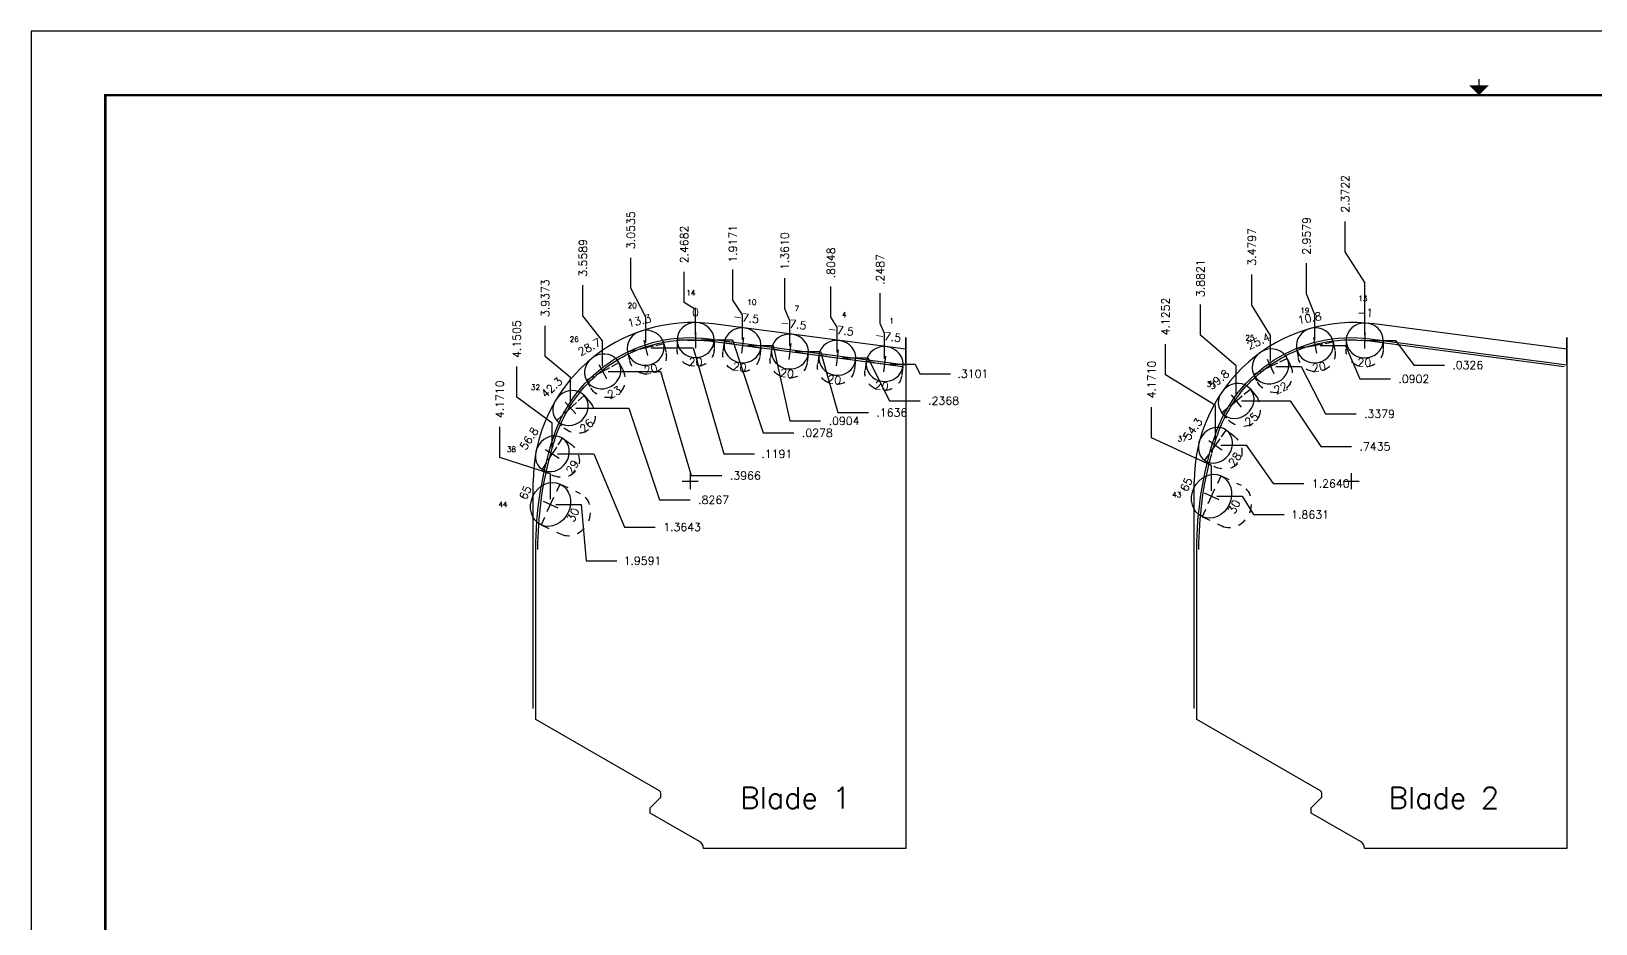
# Model space of a CAD drawing. Extents: x 72.5 to 140.5, y -17.7 to 26.
# Drawn here: x 72.5 to 90.87, y 15.47 to 25.96 of the extents above; entities that cross this region are included whole.
import ezdxf
from ezdxf.enums import TextEntityAlignment as Align

# ---------------------------------------------------------------- set-up
doc = ezdxf.new("R2010")
doc.units = 0
doc.header["$MEASUREMENT"] = 0
doc.header["$PDMODE"] = 3
doc.linetypes.add('CENTER2', pattern=[1.125, 0.75, -0.125, 0.125, -0.125])
doc.linetypes.add('HIDDEN2', pattern=[0.1875, 0.125, -0.0625])
doc.layers.get('0').update_dxf_attribs({"linetype": 'CONTINUOUS'})
doc.layers.get('Defpoints').update_dxf_attribs({"color": 10, "linetype": 'CONTINUOUS'})
doc.layers.add('Blade1', color=30, linetype='CONTINUOUS', true_color=0xff7f00)
doc.layers.add('Blade2', color=7, linetype='CONTINUOUS', true_color=0xcccc00)
for name, color, linetype in [('CLine', 5, 'CENTER2'), ('Dims', 4, 'CONTINUOUS'), ('Title Block', 7, 'CONTINUOUS')]:
    doc.layers.add(name, color=color, linetype=linetype)
doc.styles.add('RomanD', font='romand.shx', dxfattribs={"width": 0.9})
doc.styles.add('RomanS', font='romans')
doc.dimstyles.get("Standard").update_dxf_attribs({"dimtxt": 0.094, "dimasz": 0.18, "dimexe": 0.0625, "dimexo": 0.0625, "dimgap": 0.09, "dimtad": 0, "dimtih": 1, "dimtoh": 1, "dimdec": 4, "dimzin": 4, "dimdsep": 46, "dimtxsty": 'RomanS', "dimcen": 0.09, "dimazin": 1, "dimtfac": 1, "dimtdec": 4, "dimtofl": 0, "dimtmove": 0, "dimatfit": 1, "dimfxl": 1, "dimtolj": 1, "dimtzin": 0, "dimarcsym": 0})

# ---------------------------------------------------------------- blocks, each defined once
blk = doc.blocks.new('COT_Dblock')
at = {"layer": 'Title Block', "color": 8}
blk.add_lwpolyline([(0, 0), (34, 0), (34, 22), (0, 22)], close=True, dxfattribs=at)
at = {"layer": 'Title Block', "const_width": 0.015}
blk.add_lwpolyline([(17, 21.438), (17, 21.363)], dxfattribs=at)
at = {"layer": 'Title Block', "const_width": 0.03}
blk.add_lwpolyline([(33.13, 21.25), (0.87, 21.25), (0.87, 0.75), (33.13, 0.75)], close=True, dxfattribs=at)
at = {"layer": 'Title Block'}
blk.add_solid([(16.887, 21.363), (17.113, 21.363), (17, 21.25)], dxfattribs=at)
at = {"layer": 'Title Block', "color": 1, "style": 'RomanS', "flags": 8}
for tag, p in [('FNAME', (0.62, 3.75)), ('REVDATE', (0.62, 2.25)), ('USER', (0.62, 0.75))]:
    blk.add_attdef(tag, text='', height=0.047, rotation=90, dxfattribs=at).set_placement(p, align=Align.BOTTOM_LEFT)
at = {"layer": 'Title Block', "color": 3, "style": 'RomanS', "flags": 8}
blk.add_attdef('DRAWN', text='', height=0.11, dxfattribs=at).set_placement((28.7, 1.984), align=Align.MIDDLE_CENTER)
for tag, p in [('DDATE', (28.356, 1.672)), ('CHECK', (28.356, 1.406)), ('MATRL', (28.356, 1.149)), ('PDATE', (28.356, 0.883)), ('SCALE', (29.896, 0.855)), ('SHEET', (32.005, 0.855))]:
    blk.add_attdef(tag, text='', height=0.094, dxfattribs=at).set_placement(p, align=Align.MIDDLE_LEFT)
at = {"layer": 'Title Block', "color": 3, "style": 'RomanD', "width": 0.9, "flags": 8}
for tag, height, p in [('TITL1', 0.125, (31.337, 1.684)), ('TITL2', 0.094, (31.337, 1.514)), ('TITL3', 0.094, (31.337, 1.374))]:
    blk.add_attdef(tag, text='', height=height, dxfattribs=at).set_placement(p, align=Align.MIDDLE_CENTER)
at = {"layer": 'Title Block', "color": 3, "style": 'RomanS', "flags": 8}
for tag, p in [('FSCM#', (30.337, 1.121)), ('DWG#', (31.81, 1.121)), ('REV#', (32.97, 1.121))]:
    blk.add_attdef(tag, text='', height=0.094, dxfattribs=at).set_placement(p, align=Align.TOP_CENTER)
blk = doc.blocks.new('CMark')
at = {"layer": 'CLine'}
for p, q in [((-0.094, 0), (0.094, 0)), ((0, 0.094), (0, -0.094))]:
    blk.add_line(p, q, dxfattribs=at)
blk = doc.blocks.new('1108@20')
for p, q in [((-0.124, 0), (-0.218, 0)), ((0.124, 0), (0.218, 0))]:
    blk.add_line(p, q)
at = {"color": 8, "linetype": 'HIDDEN2', "ltscale": 0.5}
blk.add_line((-0.218, 0), (-0.218, -0.108), dxfattribs=at)
at = {"color": 8, "linetype": 'HIDDEN2', "ltscale": 0.5, "flags": 128}
blk.add_lwpolyline([(0.218, 0), (0.218, -0.108)], dxfattribs=at)
at = {"extrusion": (0, 0, -1)}
blk.add_ellipse((0, 0), major_axis=(0.218, 0), ratio=0.939153, dxfattribs=at)
at = {"color": 8, "linetype": 'HIDDEN2', "ltscale": 0.5, "extrusion": (0, 0, -1)}
blk.add_ellipse((0, -0.108), major_axis=(0.218, 0), ratio=0.939153, start_param=0, end_param=3.141593, dxfattribs=at)
at = {"layer": 'CLine'}
blk.add_blockref('CMark', (0, 0), dxfattribs=at)
at = {"style": 'RomanS'}
blk.add_text('20', height=0.094, dxfattribs=at).set_placement((0, -0.258), align=Align.MIDDLE_CENTER)
blk.add_attdef('ANG', text='', height=0.094, dxfattribs=at).set_placement((0, 0.251), align=Align.BOTTOM_CENTER)
blk = doc.blocks.new('*D15')
at = {"layer": 'Defpoints', "color": 0, "transparency": 16777216}
for p in [(82.464, 22.882), (82.764, 22.358), (82.516, 22.047)]:
    blk.add_point(p, dxfattribs=at)
at = {"layer": 'Dims', "color": 0, "lineweight": -2, "transparency": 16777216}
for p, q in [((82.464, 22.522), (82.464, 22.882)), ((82.516, 22.407), (82.464, 22.522)), ((82.516, 22.11), (82.516, 22.407))]:
    blk.add_line(p, q, dxfattribs=at)
at = {"layer": 'Dims', "color": 0, "transparency": 16777216, "insert": (82.464, 23.158), "char_height": 0.094, "attachment_point": 5, "rotation": 90, "style": 'RomanS'}
blk.add_mtext('\\A1;.2487', dxfattribs=at)
blk = doc.blocks.new('*D16')
at = {"layer": 'Defpoints', "color": 0, "transparency": 16777216}
for p in [(81.885, 22.96), (82.764, 22.358), (81.959, 22.121)]:
    blk.add_point(p, dxfattribs=at)
at = {"layer": 'Dims', "color": 0, "lineweight": -2, "transparency": 16777216}
for p, q in [((81.885, 22.6), (81.885, 22.96)), ((81.959, 22.481), (81.885, 22.6)), ((81.959, 22.183), (81.959, 22.481))]:
    blk.add_line(p, q, dxfattribs=at)
at = {"layer": 'Dims', "color": 0, "transparency": 16777216, "insert": (81.885, 23.236), "char_height": 0.094, "attachment_point": 5, "rotation": 90, "style": 'RomanS'}
blk.add_mtext('\\A1;.8048', dxfattribs=at)
blk = doc.blocks.new('*D17')
at = {"layer": 'Defpoints', "color": 0, "transparency": 16777216}
for p in [(81.343, 23.058), (82.764, 22.358), (81.403, 22.194)]:
    blk.add_point(p, dxfattribs=at)
at = {"layer": 'Dims', "color": 0, "lineweight": -2, "transparency": 16777216}
for p, q in [((81.343, 22.698), (81.343, 23.058)), ((81.403, 22.554), (81.343, 22.698)), ((81.403, 22.256), (81.403, 22.554))]:
    blk.add_line(p, q, dxfattribs=at)
at = {"layer": 'Dims', "color": 0, "transparency": 16777216, "insert": (81.343, 23.374), "char_height": 0.094, "attachment_point": 5, "rotation": 90, "style": 'RomanS'}
blk.add_mtext('\\A1;1.3610', dxfattribs=at)
blk = doc.blocks.new('*D18')
at = {"layer": 'Defpoints', "color": 0, "transparency": 16777216}
for p in [(80.735, 23.157), (80.847, 22.267), (82.764, 22.358)]:
    blk.add_point(p, dxfattribs=at)
at = {"layer": 'Dims', "color": 0, "lineweight": -2, "transparency": 16777216}
for p, q in [((80.735, 22.797), (80.735, 23.157)), ((80.847, 22.627), (80.735, 22.797)), ((80.847, 22.33), (80.847, 22.627))]:
    blk.add_line(p, q, dxfattribs=at)
at = {"layer": 'Dims', "color": 0, "transparency": 16777216, "insert": (80.735, 23.46), "char_height": 0.094, "attachment_point": 5, "rotation": 90, "style": 'RomanS'}
blk.add_mtext('\\A1;1.9171', dxfattribs=at)
blk = doc.blocks.new('*D19')
at = {"layer": 'Defpoints', "color": 0, "transparency": 16777216}
for p in [(82.764, 22.358), (82.516, 22.047), (83.29, 21.933)]:
    blk.add_point(p, dxfattribs=at)
at = {"layer": 'Dims', "color": 0, "lineweight": -2, "transparency": 16777216}
for p, q in [((82.578, 22.047), (82.876, 22.047)), ((82.876, 22.047), (82.93, 21.933)), ((82.93, 21.933), (83.29, 21.933))]:
    blk.add_line(p, q, dxfattribs=at)
at = {"layer": 'Dims', "color": 0, "transparency": 16777216, "insert": (83.553, 21.933), "char_height": 0.094, "attachment_point": 5, "style": 'RomanS'}
blk.add_mtext('\\A1;.3101', dxfattribs=at)
blk = doc.blocks.new('*D20')
at = {"layer": 'Defpoints', "color": 0, "transparency": 16777216}
for p in [(82.764, 22.358), (81.959, 22.121), (82.933, 21.617)]:
    blk.add_point(p, dxfattribs=at)
at = {"layer": 'Dims', "color": 0, "lineweight": -2, "transparency": 16777216}
for p, q in [((82.022, 22.121), (82.319, 22.121)), ((82.319, 22.121), (82.573, 21.617)), ((82.573, 21.617), (82.933, 21.617))]:
    blk.add_line(p, q, dxfattribs=at)
at = {"layer": 'Dims', "color": 0, "transparency": 16777216, "insert": (83.209, 21.617), "char_height": 0.094, "attachment_point": 5, "style": 'RomanS'}
blk.add_mtext('\\A1;.2368', dxfattribs=at)
blk = doc.blocks.new('*D21')
at = {"layer": 'Defpoints', "color": 0, "transparency": 16777216}
for p in [(82.764, 22.358), (81.403, 22.194), (82.325, 21.477)]:
    blk.add_point(p, dxfattribs=at)
at = {"layer": 'Dims', "color": 0, "lineweight": -2, "transparency": 16777216}
for p, q in [((81.466, 22.194), (81.763, 22.194)), ((81.763, 22.194), (81.965, 21.477)), ((81.965, 21.477), (82.325, 21.477))]:
    blk.add_line(p, q, dxfattribs=at)
at = {"layer": 'Dims', "color": 0, "transparency": 16777216, "insert": (82.601, 21.477), "char_height": 0.094, "attachment_point": 5, "style": 'RomanS'}
blk.add_mtext('\\A1;.1636', dxfattribs=at)
blk = doc.blocks.new('*D22')
at = {"layer": 'Defpoints', "color": 0, "transparency": 16777216}
for p in [(80.847, 22.267), (82.764, 22.358), (81.762, 21.379)]:
    blk.add_point(p, dxfattribs=at)
at = {"layer": 'Dims', "color": 0, "lineweight": -2, "transparency": 16777216}
for p, q in [((80.91, 22.267), (81.207, 22.267)), ((81.207, 22.267), (81.402, 21.379)), ((81.402, 21.379), (81.762, 21.379))]:
    blk.add_line(p, q, dxfattribs=at)
at = {"layer": 'Dims', "color": 0, "transparency": 16777216, "insert": (82.04, 21.379), "char_height": 0.094, "attachment_point": 5, "style": 'RomanS'}
blk.add_mtext('\\A1;.0904', dxfattribs=at)
blk = doc.blocks.new('*D23')
at = {"layer": 'Defpoints', "color": 0, "transparency": 16777216}
for p in [(80.163, 23.13), (80.296, 22.33), (82.764, 22.358)]:
    blk.add_point(p, dxfattribs=at)
at = {"layer": 'Dims', "color": 0, "lineweight": -2, "transparency": 16777216}
for p, q in [((80.163, 22.77), (80.163, 23.13)), ((80.296, 22.69), (80.163, 22.77)), ((80.296, 22.392), (80.296, 22.69))]:
    blk.add_line(p, q, dxfattribs=at)
at = {"layer": 'Dims', "color": 0, "transparency": 16777216, "insert": (80.163, 23.452), "char_height": 0.094, "attachment_point": 5, "rotation": 90, "style": 'RomanS'}
blk.add_mtext('\\A1;2.4682', dxfattribs=at)
blk = doc.blocks.new('*D24')
at = {"layer": 'Defpoints', "color": 0, "transparency": 16777216}
for p in [(80.296, 22.33), (82.764, 22.358), (81.45, 21.239)]:
    blk.add_point(p, dxfattribs=at)
at = {"layer": 'Dims', "color": 0, "lineweight": -2, "transparency": 16777216}
for p, q in [((80.359, 22.33), (80.73, 22.33)), ((80.73, 22.33), (81.09, 21.239)), ((81.09, 21.239), (81.45, 21.239))]:
    blk.add_line(p, q, dxfattribs=at)
at = {"layer": 'Dims', "color": 0, "transparency": 16777216, "insert": (81.726, 21.239), "char_height": 0.094, "attachment_point": 5, "style": 'RomanS'}
blk.add_mtext('\\A1;.0278', dxfattribs=at)
blk = doc.blocks.new('1313@30')
for p, q in [((-0.17, 0), (-0.265, 0)), ((0.171, 0), (0.264, 0))]:
    blk.add_line(p, q)
at = {"color": 8, "linetype": 'HIDDEN2', "ltscale": 0.5}
blk.add_line((-0.265, 0), (-0.265, -0.26), dxfattribs=at)
at = {"color": 8, "linetype": 'HIDDEN2', "ltscale": 0.5, "flags": 128}
blk.add_lwpolyline([(0.264, 0), (0.264, -0.26)], dxfattribs=at)
blk.add_ellipse((0, 0), major_axis=(0.264, 0), ratio=0.866025)
at = {"color": 8, "linetype": 'HIDDEN2', "ltscale": 0.5}
blk.add_ellipse((0, -0.26), major_axis=(0.264, 0), ratio=0.866025, start_param=3.141593, end_param=6.283185, dxfattribs=at)
blk.add_blockref('CMark', (0, 0))
at = {"style": 'RomanS'}
blk.add_text('30', height=0.094, dxfattribs=at).set_placement((0, -0.292), align=Align.MIDDLE_CENTER)
blk.add_attdef('ANG', text='', height=0.094, dxfattribs=at).set_placement((0, 0.251), align=Align.BOTTOM_CENTER)
blk = doc.blocks.new('*D33')
at = {"layer": 'Defpoints', "color": 0, "transparency": 16777216}
for p in [(82.764, 22.358), (77.996, 21.31), (78.593, 20.398)]:
    blk.add_point(p, dxfattribs=at)
at = {"layer": 'Dims', "color": 0, "lineweight": -2, "transparency": 16777216}
for p, q in [((77.996, 20.95), (77.996, 21.31)), ((78.593, 20.758), (77.996, 20.95)), ((78.593, 20.461), (78.593, 20.758))]:
    blk.add_line(p, q, dxfattribs=at)
at = {"layer": 'Dims', "color": 0, "transparency": 16777216, "insert": (77.996, 21.633), "char_height": 0.094, "attachment_point": 5, "rotation": 90, "style": 'RomanS'}
blk.add_mtext('\\A1;4.1710', dxfattribs=at)
blk = doc.blocks.new('*D34')
at = {"layer": 'Defpoints', "color": 0, "transparency": 16777216}
for p in [(82.764, 22.358), (78.593, 20.398), (79.37, 19.736)]:
    blk.add_point(p, dxfattribs=at)
at = {"layer": 'Dims', "color": 0, "lineweight": -2, "transparency": 16777216}
for p, q in [((78.656, 20.398), (78.953, 20.398)), ((78.953, 20.398), (79.01, 19.736)), ((79.01, 19.736), (79.37, 19.736))]:
    blk.add_line(p, q, dxfattribs=at)
at = {"layer": 'Dims', "color": 0, "transparency": 16777216, "insert": (79.673, 19.736), "char_height": 0.094, "attachment_point": 5, "style": 'RomanS'}
blk.add_mtext('\\A1;1.9591', dxfattribs=at)
blk = doc.blocks.new('*D37')
at = {"layer": 'Defpoints', "color": 0, "transparency": 16777216}
for p in [(87.471, 23.232), (87.569, 22.267), (90.527, 22.358)]:
    blk.add_point(p, dxfattribs=at)
at = {"layer": 'Dims', "color": 0, "lineweight": -2, "transparency": 16777216}
for p, q in [((87.471, 22.872), (87.471, 23.232)), ((87.569, 22.627), (87.471, 22.872)), ((87.569, 22.33), (87.569, 22.627))]:
    blk.add_line(p, q, dxfattribs=at)
at = {"layer": 'Dims', "color": 0, "transparency": 16777216, "insert": (87.471, 23.553), "char_height": 0.094, "attachment_point": 5, "rotation": 90, "style": 'RomanS'}
blk.add_mtext('\\A1;2.9579', dxfattribs=at)
blk = doc.blocks.new('*D38')
at = {"layer": 'Defpoints', "color": 0, "transparency": 16777216}
for p in [(87.569, 22.267), (90.527, 22.358), (88.455, 21.873)]:
    blk.add_point(p, dxfattribs=at)
at = {"layer": 'Dims', "color": 0, "lineweight": -2, "transparency": 16777216}
for p, q in [((87.631, 22.267), (87.929, 22.267)), ((87.929, 22.267), (88.095, 21.873)), ((88.095, 21.873), (88.455, 21.873))]:
    blk.add_line(p, q, dxfattribs=at)
at = {"layer": 'Dims', "color": 0, "transparency": 16777216, "insert": (88.731, 21.873), "char_height": 0.094, "attachment_point": 5, "style": 'RomanS'}
blk.add_mtext('\\A1;.0902', dxfattribs=at)
blk = doc.blocks.new('*D95')
at = {"layer": 'Defpoints', "color": 0, "transparency": 16777216}
for p in [(87.925, 23.724), (88.154, 22.325), (90.527, 22.358)]:
    blk.add_point(p, dxfattribs=at)
at = {"layer": 'Dims', "color": 0, "lineweight": -2, "transparency": 16777216}
for p, q in [((87.925, 23.364), (87.925, 23.724)), ((88.154, 23.004), (87.925, 23.364)), ((88.154, 22.387), (88.154, 23.004))]:
    blk.add_line(p, q, dxfattribs=at)
at = {"layer": 'Dims', "color": 0, "transparency": 16777216, "insert": (87.925, 24.047), "char_height": 0.094, "attachment_point": 5, "rotation": 90, "style": 'RomanS'}
blk.add_mtext('\\A1;2.3722', dxfattribs=at)
blk = doc.blocks.new('*D96')
at = {"layer": 'Defpoints', "color": 0, "transparency": 16777216}
for p in [(88.154, 22.325), (90.527, 22.358), (89.089, 22.035)]:
    blk.add_point(p, dxfattribs=at)
at = {"layer": 'Dims', "color": 0, "lineweight": -2, "transparency": 16777216}
for p, q in [((88.217, 22.325), (88.514, 22.325)), ((88.514, 22.325), (88.729, 22.035)), ((88.729, 22.035), (89.089, 22.035))]:
    blk.add_line(p, q, dxfattribs=at)
at = {"layer": 'Dims', "color": 0, "transparency": 16777216, "insert": (89.364, 22.035), "char_height": 0.094, "attachment_point": 5, "style": 'RomanS'}
blk.add_mtext('\\A1;.0326', dxfattribs=at)
blk = doc.blocks.new('*D105')
at = {"layer": 'Defpoints', "color": 0, "transparency": 16777216}
for p in [(90.527, 22.358), (85.652, 21.542), (86.355, 20.494)]:
    blk.add_point(p, dxfattribs=at)
at = {"layer": 'Dims', "color": 0, "lineweight": -2, "transparency": 16777216}
for p, q in [((85.652, 21.182), (85.652, 21.542)), ((86.355, 20.854), (85.652, 21.182)), ((86.355, 20.557), (86.355, 20.854))]:
    blk.add_line(p, q, dxfattribs=at)
at = {"layer": 'Dims', "color": 0, "transparency": 16777216, "insert": (85.652, 21.865), "char_height": 0.094, "attachment_point": 5, "rotation": 90, "style": 'RomanS'}
blk.add_mtext('\\A1;4.1710', dxfattribs=at)
blk = doc.blocks.new('*D106')
at = {"layer": 'Defpoints', "color": 0, "transparency": 16777216}
for p in [(90.527, 22.358), (86.355, 20.494), (87.209, 20.278)]:
    blk.add_point(p, dxfattribs=at)
at = {"layer": 'Dims', "color": 0, "lineweight": -2, "transparency": 16777216}
for p, q in [((86.418, 20.494), (86.715, 20.494)), ((86.715, 20.494), (86.849, 20.278)), ((86.849, 20.278), (87.209, 20.278))]:
    blk.add_line(p, q, dxfattribs=at)
at = {"layer": 'Dims', "color": 0, "transparency": 16777216, "insert": (87.512, 20.278), "char_height": 0.094, "attachment_point": 5, "style": 'RomanS'}
blk.add_mtext('\\A1;1.8631', dxfattribs=at)
blk = doc.blocks.new('1108@22')
for p, q in [((-0.124, 0), (-0.218, 0)), ((0.124, 0), (0.218, 0))]:
    blk.add_line(p, q)
at = {"color": 8, "linetype": 'HIDDEN2', "ltscale": 0.5, "flags": 128}
for points in [[(-0.218, 0), (-0.218, -0.082)], [(0.218, 0), (0.218, -0.082)]]:
    blk.add_lwpolyline(points, dxfattribs=at)
at = {"extrusion": (0, 0, -1)}
blk.add_ellipse((0, 0), major_axis=(0.218, 0), ratio=0.92729, dxfattribs=at)
at = {"color": 8, "linetype": 'HIDDEN2', "ltscale": 0.5, "extrusion": (0, 0, -1)}
blk.add_ellipse((0, -0.082), major_axis=(0, -0.238), ratio=0.914141, start_param=-1.570796, end_param=1.570796, dxfattribs=at)
at = {"layer": 'CLine'}
blk.add_blockref('CMark', (0, 0), dxfattribs=at)
at = {"style": 'RomanS'}
blk.add_text('22', height=0.094, dxfattribs=at).set_placement((0, -0.281), align=Align.MIDDLE_CENTER)
blk.add_attdef('ANG', text='', height=0.094, dxfattribs=at).set_placement((0, 0.251), align=Align.BOTTOM_CENTER)
blk = doc.blocks.new('1108@25')
for p, q in [((-0.124, 0), (-0.218, 0)), ((0.124, 0), (0.218, 0))]:
    blk.add_line(p, q)
at = {"color": 8, "linetype": 'HIDDEN2', "ltscale": 0.5, "flags": 128}
for points in [[(-0.218, 0), (-0.218, -0.082)], [(0.218, 0), (0.218, -0.082)]]:
    blk.add_lwpolyline(points, dxfattribs=at)
at = {"extrusion": (0, 0, -1)}
blk.add_ellipse((0, 0), major_axis=(0.218, 0), ratio=0.906274, dxfattribs=at)
at = {"color": 8, "linetype": 'HIDDEN2', "ltscale": 0.5, "extrusion": (0, 0, -1)}
blk.add_ellipse((0, -0.082), major_axis=(0, -0.249), ratio=0.875339, start_param=-1.570796, end_param=1.570796, dxfattribs=at)
at = {"layer": 'CLine'}
blk.add_blockref('CMark', (0, 0), dxfattribs=at)
at = {"style": 'RomanS'}
blk.add_text('25', height=0.094, dxfattribs=at).set_placement((0, -0.281), align=Align.MIDDLE_CENTER)
blk.add_attdef('ANG', text='', height=0.094, dxfattribs=at).set_placement((0, 0.251), align=Align.BOTTOM_CENTER)
blk = doc.blocks.new('1108@28')
for p, q in [((-0.124, 0), (-0.218, 0)), ((0.124, 0), (0.218, 0))]:
    blk.add_line(p, q)
at = {"color": 8, "linetype": 'HIDDEN2', "ltscale": 0.5, "flags": 128}
for points in [[(-0.218, 0), (-0.218, -0.082)], [(0.218, 0), (0.218, -0.082)]]:
    blk.add_lwpolyline(points, dxfattribs=at)
at = {"extrusion": (0, 0, -1)}
blk.add_ellipse((0, 0), major_axis=(0.218, 0), ratio=0.883049, dxfattribs=at)
at = {"color": 8, "linetype": 'HIDDEN2', "ltscale": 0.5, "extrusion": (0, 0, -1)}
blk.add_ellipse((0, -0.082), major_axis=(0, -0.258), ratio=0.842638, start_param=-1.570796, end_param=1.570796, dxfattribs=at)
at = {"layer": 'CLine'}
blk.add_blockref('CMark', (0, 0), dxfattribs=at)
at = {"style": 'RomanS'}
blk.add_text('28', height=0.094, dxfattribs=at).set_placement((0, -0.281), align=Align.MIDDLE_CENTER)
blk.add_attdef('ANG', text='', height=0.094, dxfattribs=at).set_placement((0, 0.251), align=Align.BOTTOM_CENTER)
blk = doc.blocks.new('*D153')
at = {"layer": 'Defpoints', "color": 0, "transparency": 16777216}
for p in [(86.829, 23.101), (90.527, 22.358), (87.047, 22.02)]:
    blk.add_point(p, dxfattribs=at)
at = {"layer": 'Dims', "color": 0, "lineweight": -2, "transparency": 16777216}
for p, q in [((86.829, 22.741), (86.829, 23.101)), ((87.047, 22.381), (86.829, 22.741)), ((87.047, 22.082), (87.047, 22.381))]:
    blk.add_line(p, q, dxfattribs=at)
at = {"layer": 'Dims', "color": 0, "transparency": 16777216, "insert": (86.829, 23.424), "char_height": 0.094, "attachment_point": 5, "rotation": 90, "style": 'RomanS'}
blk.add_mtext('\\A1;3.4797', dxfattribs=at)
blk = doc.blocks.new('*D154')
at = {"layer": 'Defpoints', "color": 0, "transparency": 16777216}
for p in [(86.225, 22.747), (90.527, 22.358), (86.644, 21.614)]:
    blk.add_point(p, dxfattribs=at)
at = {"layer": 'Dims', "color": 0, "lineweight": -2, "transparency": 16777216}
for p, q in [((86.225, 22.387), (86.225, 22.747)), ((86.644, 22.027), (86.225, 22.387)), ((86.644, 21.677), (86.644, 22.027))]:
    blk.add_line(p, q, dxfattribs=at)
at = {"layer": 'Dims', "color": 0, "transparency": 16777216, "insert": (86.225, 23.056), "char_height": 0.094, "attachment_point": 5, "rotation": 90, "style": 'RomanS'}
blk.add_mtext('\\A1;3.8821', dxfattribs=at)
blk = doc.blocks.new('*D155')
at = {"layer": 'Defpoints', "color": 0, "transparency": 16777216}
for p in [(85.815, 22.282), (90.527, 22.358), (86.401, 21.094)]:
    blk.add_point(p, dxfattribs=at)
at = {"layer": 'Dims', "color": 0, "lineweight": -2, "transparency": 16777216}
for p, q in [((85.815, 21.922), (85.815, 22.282)), ((86.401, 21.562), (85.815, 21.922)), ((86.401, 21.156), (86.401, 21.562))]:
    blk.add_line(p, q, dxfattribs=at)
at = {"layer": 'Dims', "color": 0, "transparency": 16777216, "insert": (85.815, 22.605), "char_height": 0.094, "attachment_point": 5, "rotation": 90, "style": 'RomanS'}
blk.add_mtext('\\A1;4.1252', dxfattribs=at)
blk = doc.blocks.new('*D156')
at = {"layer": 'Defpoints', "color": 0, "transparency": 16777216}
for p in [(90.527, 22.358), (87.047, 22.02), (88.054, 21.462)]:
    blk.add_point(p, dxfattribs=at)
at = {"layer": 'Dims', "color": 0, "lineweight": -2, "transparency": 16777216}
for p, q in [((87.109, 22.02), (87.407, 22.02)), ((87.407, 22.02), (87.694, 21.462)), ((87.694, 21.462), (88.054, 21.462))]:
    blk.add_line(p, q, dxfattribs=at)
at = {"layer": 'Dims', "color": 0, "transparency": 16777216, "insert": (88.327, 21.462), "char_height": 0.094, "attachment_point": 5, "style": 'RomanS'}
blk.add_mtext('\\A1;.3379', dxfattribs=at)
blk = doc.blocks.new('*D157')
at = {"layer": 'Defpoints', "color": 0, "transparency": 16777216}
for p in [(90.527, 22.358), (86.644, 21.614), (87.998, 21.08)]:
    blk.add_point(p, dxfattribs=at)
at = {"layer": 'Dims', "color": 0, "lineweight": -2, "transparency": 16777216}
for p, q in [((86.707, 21.614), (87.278, 21.614)), ((87.278, 21.614), (87.638, 21.08)), ((87.638, 21.08), (87.998, 21.08))]:
    blk.add_line(p, q, dxfattribs=at)
at = {"layer": 'Dims', "color": 0, "transparency": 16777216, "insert": (88.274, 21.08), "char_height": 0.094, "attachment_point": 5, "style": 'RomanS'}
blk.add_mtext('\\A1;.7435', dxfattribs=at)
blk = doc.blocks.new('*D158')
at = {"layer": 'Defpoints', "color": 0, "transparency": 16777216}
for p in [(90.527, 22.358), (86.401, 21.094), (87.439, 20.643)]:
    blk.add_point(p, dxfattribs=at)
at = {"layer": 'Dims', "color": 0, "lineweight": -2, "transparency": 16777216}
for p, q in [((86.464, 21.094), (86.761, 21.094)), ((86.761, 21.094), (87.079, 20.643)), ((87.079, 20.643), (87.439, 20.643))]:
    blk.add_line(p, q, dxfattribs=at)
at = {"layer": 'Dims', "color": 0, "transparency": 16777216, "insert": (87.755, 20.643), "char_height": 0.094, "attachment_point": 5, "style": 'RomanS'}
blk.add_mtext('\\A1;1.2640', dxfattribs=at)
blk = doc.blocks.new('1108@23')
for p, q in [((-0.124, 0), (-0.218, 0)), ((0.124, 0), (0.218, 0))]:
    blk.add_line(p, q)
at = {"color": 8, "linetype": 'HIDDEN2', "ltscale": 0.5, "flags": 128}
for points in [[(-0.218, 0), (-0.218, -0.082)], [(0.218, 0), (0.218, -0.082)]]:
    blk.add_lwpolyline(points, dxfattribs=at)
at = {"extrusion": (0, 0, -1)}
blk.add_ellipse((0, 0), major_axis=(0.218, 0), ratio=0.920611, dxfattribs=at)
at = {"color": 8, "linetype": 'HIDDEN2', "ltscale": 0.5, "extrusion": (0, 0, -1)}
blk.add_ellipse((0, -0.082), major_axis=(0, -0.242), ratio=0.900462, start_param=-1.570796, end_param=1.570796, dxfattribs=at)
at = {"layer": 'CLine'}
blk.add_blockref('CMark', (0, 0), dxfattribs=at)
at = {"style": 'RomanS'}
blk.add_text('23', height=0.094, dxfattribs=at).set_placement((0, -0.281), align=Align.MIDDLE_CENTER)
blk.add_attdef('ANG', text='', height=0.094, dxfattribs=at).set_placement((0, 0.251), align=Align.BOTTOM_CENTER)
blk = doc.blocks.new('1108@26')
for p, q in [((-0.124, 0), (-0.218, 0)), ((0.124, 0), (0.218, 0))]:
    blk.add_line(p, q)
at = {"color": 8, "linetype": 'HIDDEN2', "ltscale": 0.5, "flags": 128}
for points in [[(-0.218, 0), (-0.218, -0.082)], [(0.218, 0), (0.218, -0.082)]]:
    blk.add_lwpolyline(points, dxfattribs=at)
at = {"extrusion": (0, 0, -1)}
blk.add_ellipse((0, 0), major_axis=(0.218, 0), ratio=0.898897, dxfattribs=at)
at = {"color": 8, "linetype": 'HIDDEN2', "ltscale": 0.5, "extrusion": (0, 0, -1)}
blk.add_ellipse((0, -0.082), major_axis=(0, -0.252), ratio=0.863811, start_param=-1.570796, end_param=1.570796, dxfattribs=at)
at = {"layer": 'CLine'}
blk.add_blockref('CMark', (0, 0), dxfattribs=at)
at = {"style": 'RomanS'}
blk.add_text('26', height=0.094, dxfattribs=at).set_placement((0, -0.281), align=Align.MIDDLE_CENTER)
blk.add_attdef('ANG', text='', height=0.094, dxfattribs=at).set_placement((0, 0.251), align=Align.BOTTOM_CENTER)
blk = doc.blocks.new('1108@29')
for p, q in [((-0.124, 0), (-0.218, 0)), ((0.124, 0), (0.218, 0))]:
    blk.add_line(p, q)
at = {"color": 8, "linetype": 'HIDDEN2', "ltscale": 0.5, "flags": 128}
for points in [[(-0.218, 0), (-0.218, -0.082)], [(0.218, 0), (0.218, -0.082)]]:
    blk.add_lwpolyline(points, dxfattribs=at)
at = {"extrusion": (0, 0, -1)}
blk.add_ellipse((0, 0), major_axis=(0.218, 0), ratio=0.87472, dxfattribs=at)
at = {"color": 8, "linetype": 'HIDDEN2', "ltscale": 0.5, "extrusion": (0, 0, -1)}
blk.add_ellipse((0, -0.082), major_axis=(0, -0.261), ratio=0.83293, start_param=-1.570796, end_param=1.570796, dxfattribs=at)
at = {"layer": 'CLine'}
blk.add_blockref('CMark', (0, 0), dxfattribs=at)
at = {"style": 'RomanS'}
blk.add_text('29', height=0.094, dxfattribs=at).set_placement((0, -0.281), align=Align.MIDDLE_CENTER)
blk.add_attdef('ANG', text='', height=0.094, dxfattribs=at).set_placement((0, 0.251), align=Align.BOTTOM_CENTER)
blk = doc.blocks.new('*D159')
at = {"layer": 'Defpoints', "color": 0, "transparency": 16777216}
for p in [(79.536, 23.297), (79.711, 22.238), (82.764, 22.358)]:
    blk.add_point(p, dxfattribs=at)
at = {"layer": 'Dims', "color": 0, "lineweight": -2, "transparency": 16777216}
for p, q in [((79.536, 22.937), (79.536, 23.297)), ((79.711, 22.598), (79.536, 22.937)), ((79.711, 22.301), (79.711, 22.598))]:
    blk.add_line(p, q, dxfattribs=at)
at = {"layer": 'Dims', "color": 0, "transparency": 16777216, "insert": (79.536, 23.62), "char_height": 0.094, "attachment_point": 5, "rotation": 90, "style": 'RomanS'}
blk.add_mtext('\\A1;3.0535', dxfattribs=at)
blk = doc.blocks.new('*D160')
at = {"layer": 'Defpoints', "color": 0, "transparency": 16777216}
for p in [(78.974, 22.973), (82.764, 22.358), (79.205, 21.961)]:
    blk.add_point(p, dxfattribs=at)
at = {"layer": 'Dims', "color": 0, "lineweight": -2, "transparency": 16777216}
for p, q in [((78.974, 22.613), (78.974, 22.973)), ((79.205, 22.321), (78.974, 22.613)), ((79.205, 22.023), (79.205, 22.321))]:
    blk.add_line(p, q, dxfattribs=at)
at = {"layer": 'Dims', "color": 0, "transparency": 16777216, "insert": (78.974, 23.294), "char_height": 0.094, "attachment_point": 5, "rotation": 90, "style": 'RomanS'}
blk.add_mtext('\\A1;3.5589', dxfattribs=at)
blk = doc.blocks.new('*D161')
at = {"layer": 'Defpoints', "color": 0, "transparency": 16777216}
for p in [(78.531, 22.498), (82.764, 22.358), (78.827, 21.531)]:
    blk.add_point(p, dxfattribs=at)
at = {"layer": 'Dims', "color": 0, "lineweight": -2, "transparency": 16777216}
for p, q in [((78.531, 22.138), (78.531, 22.498)), ((78.827, 21.891), (78.531, 22.138)), ((78.827, 21.593), (78.827, 21.891))]:
    blk.add_line(p, q, dxfattribs=at)
at = {"layer": 'Dims', "color": 0, "transparency": 16777216, "insert": (78.531, 22.821), "char_height": 0.094, "attachment_point": 5, "rotation": 90, "style": 'RomanS'}
blk.add_mtext('\\A1;3.9373', dxfattribs=at)
blk = doc.blocks.new('*D162')
at = {"layer": 'Defpoints', "color": 0, "transparency": 16777216}
for p in [(82.764, 22.358), (78.196, 22.017), (78.614, 20.993)]:
    blk.add_point(p, dxfattribs=at)
at = {"layer": 'Dims', "color": 0, "lineweight": -2, "transparency": 16777216}
for p, q in [((78.196, 21.657), (78.196, 22.017)), ((78.614, 21.353), (78.196, 21.657)), ((78.614, 21.056), (78.614, 21.353))]:
    blk.add_line(p, q, dxfattribs=at)
at = {"layer": 'Dims', "color": 0, "transparency": 16777216, "insert": (78.196, 22.34), "char_height": 0.094, "attachment_point": 5, "rotation": 90, "style": 'RomanS'}
blk.add_mtext('\\A1;4.1505', dxfattribs=at)
blk = doc.blocks.new('*D163')
at = {"layer": 'Defpoints', "color": 0, "transparency": 16777216}
for p in [(79.711, 22.238), (82.764, 22.358), (80.989, 20.991)]:
    blk.add_point(p, dxfattribs=at)
at = {"layer": 'Dims', "color": 0, "lineweight": -2, "transparency": 16777216}
for p, q in [((79.773, 22.238), (80.269, 22.238)), ((80.269, 22.238), (80.629, 20.991)), ((80.629, 20.991), (80.989, 20.991))]:
    blk.add_line(p, q, dxfattribs=at)
at = {"layer": 'Dims', "color": 0, "transparency": 16777216, "insert": (81.251, 20.991), "char_height": 0.094, "attachment_point": 5, "style": 'RomanS'}
blk.add_mtext('\\A1;.1191', dxfattribs=at)
blk = doc.blocks.new('*D164')
at = {"layer": 'Defpoints', "color": 0, "transparency": 16777216}
for p in [(82.764, 22.358), (79.205, 21.961), (80.606, 20.737)]:
    blk.add_point(p, dxfattribs=at)
at = {"layer": 'Dims', "color": 0, "lineweight": -2, "transparency": 16777216}
for p, q in [((79.268, 21.961), (79.886, 21.961)), ((79.886, 21.961), (80.246, 20.737)), ((80.246, 20.737), (80.606, 20.737))]:
    blk.add_line(p, q, dxfattribs=at)
at = {"layer": 'Dims', "color": 0, "transparency": 16777216, "insert": (80.881, 20.737), "char_height": 0.094, "attachment_point": 5, "style": 'RomanS'}
blk.add_mtext('\\A1;.3966', dxfattribs=at)
blk = doc.blocks.new('*D165')
at = {"layer": 'Defpoints', "color": 0, "transparency": 16777216}
for p in [(82.764, 22.358), (78.827, 21.531), (80.233, 20.451)]:
    blk.add_point(p, dxfattribs=at)
at = {"layer": 'Dims', "color": 0, "lineweight": -2, "transparency": 16777216}
for p, q in [((78.889, 21.531), (79.513, 21.531)), ((79.513, 21.531), (79.873, 20.451)), ((79.873, 20.451), (80.233, 20.451))]:
    blk.add_line(p, q, dxfattribs=at)
at = {"layer": 'Dims', "color": 0, "transparency": 16777216, "insert": (80.508, 20.451), "char_height": 0.094, "attachment_point": 5, "style": 'RomanS'}
blk.add_mtext('\\A1;.8267', dxfattribs=at)
blk = doc.blocks.new('*D166')
at = {"layer": 'Defpoints', "color": 0, "transparency": 16777216}
for p in [(82.764, 22.358), (78.614, 20.993), (79.822, 20.133)]:
    blk.add_point(p, dxfattribs=at)
at = {"layer": 'Dims', "color": 0, "lineweight": -2, "transparency": 16777216}
for p, q in [((78.676, 20.993), (79.102, 20.993)), ((79.102, 20.993), (79.462, 20.133)), ((79.462, 20.133), (79.822, 20.133))]:
    blk.add_line(p, q, dxfattribs=at)
at = {"layer": 'Dims', "color": 0, "transparency": 16777216, "insert": (80.138, 20.133), "char_height": 0.094, "attachment_point": 5, "style": 'RomanS'}
blk.add_mtext('\\A1;1.3643', dxfattribs=at)

msp = doc.modelspace()

# ---------------------------------------------------------------- linework, layer by layer
for p, q in [((82.76424, 22.2209), (80.50332, 22.51856)), ((90.5265, 22.2209), (88.26559, 22.51856)), ((82.76424, 22.05943), (82.76424, 22.35754)), ((90.5265, 22.05943), (90.5265, 22.35754)), ((78.38924, 18.00164), (78.38924, 20.66455)), ((86.1515, 18.00164), (86.1515, 20.66455))]:
    msp.add_line(p, q)
at = {"flags": 128}
for points in [[(82.76424, 22.35754), (82.76424, 16.35754), (80.44924, 16.35754), (80.38924, 16.35754, 0.26794919), (80.34236, 16.43873), (79.76424, 16.77251), (79.76424, 16.83501), (79.88009, 16.95086, 0.19891237), (79.88924, 16.97296), (79.88924, 17.00447, 0.26794919), (79.87361, 17.03154), (78.42049, 17.8705), (78.42049, 19.8705, -0.07769743), (78.62601, 21.1851, -0.36263054), (80.45325, 22.34311), (82.76424, 22.03886)], [(79.19874, 21.97308, -0.08772672), (79.70827, 22.24872)], [(79.70827, 22.24872, -0.08994159), (80.29604, 22.33245)], [(80.34644, 22.32977, -0.01566373), (80.45013, 22.31941), (82.73299, 22.01887)], [(90.5265, 22.35754), (90.5265, 16.35754), (88.2115, 16.35754), (88.1515, 16.35754, 0.26794919), (88.10463, 16.43873), (87.5265, 16.77251), (87.5265, 16.83501), (87.64235, 16.95086, 0.19891237), (87.6515, 16.97296), (87.6515, 17.00447, 0.26794919), (87.63588, 17.03154), (86.18275, 17.8705), (86.18275, 19.8705, -0.07769743), (86.38828, 21.1851, -0.36263054), (88.21552, 22.34311), (90.5265, 22.03886)], [(86.96101, 21.97308, -0.08772672), (87.47053, 22.24872)], [(87.47053, 22.24872, -0.08994159), (88.0583, 22.33245)], [(88.10871, 22.32977, -0.01566373), (88.2124, 22.31941), (90.49525, 22.01887)], [(78.81643, 21.54236, -0.08720355), (79.19874, 21.97308)], [(86.5787, 21.54236, -0.08720355), (86.96101, 21.97308)], [(78.59713, 21.00412, -0.01057707), (78.64877, 21.1778, -0.06052186), (78.81643, 21.54236)], [(86.3594, 21.00412, -0.01057707), (86.41104, 21.1778, -0.06052186), (86.5787, 21.54236)], [(78.44439, 19.8705), (78.44439, 19.8705, -0.06662986), (78.59517, 20.99696, -0.06662986)], [(86.20665, 19.8705), (86.20665, 19.8705, -0.06662986), (86.35744, 20.99696, -0.06662986)]]:
    msp.add_lwpolyline(points, format="xyb", dxfattribs=at)
for centre in [(80.25924, 20.66455), (88.0215, 20.66455)]:
    msp.add_arc(centre, 1.87, 82.5, 180)

# ---------------------------------------------------------------- block references
for name, p in [('COT_Dblock', (72.49537, 3.9569)), ('CMark', (80.23299, 20.67004)), ('CMark', (87.99525, 20.67004))]:
    msp.add_blockref(name, p)
at = {"layer": 'Blade1'}
for name, p, rotation, values in [('1108@20', (79.7107, 22.23842), 13.3, {'ANG': '13.3'}), ('1108@20', (80.8471, 22.26715), 352.5, {'ANG': '-7.5'}), ('1108@20', (81.40327, 22.19393), 352.5, {'ANG': '-7.5'}), ('1108@20', (81.95943, 22.12071), 352.5, {'ANG': '-7.5'}), ('1108@20', (82.51558, 22.04749), 352.5, {'ANG': '-7.5'}), ('1108@23', (79.20538, 21.96094), 28.7, {'ANG': '28.7'}), ('1108@26', (78.82691, 21.53085), 42.3, {'ANG': '42.3'}), ('1108@29', (78.61374, 20.99325), 56.8, {'ANG': '56.8'}), ('1313@30', (78.59322, 20.39844), 65, {'ANG': '65'})]:
    msp.add_blockref(name, p, dxfattribs=dict(at, rotation=rotation)).add_auto_attribs(values)
msp.add_blockref('1108@20', (80.29604, 22.32977), dxfattribs=at).add_auto_attribs({'ANG': '0'})
at = {"layer": 'Blade2'}
for name, p, rotation, values in [('1108@20', (87.5686, 22.26737), 10.8, {'ANG': '10.8'}), ('1108@20', (88.15431, 22.32492), 359, {'ANG': '-1'}), ('1108@22', (87.04682, 22.01966), 25.4, {'ANG': '25.4'}), ('1108@25', (86.64443, 21.61406), 39.8, {'ANG': '39.8'}), ('1108@28', (86.40132, 21.09358), 54.3, {'ANG': '54.3'}), ('1313@30', (86.35548, 20.49444), 65, {'ANG': '65'})]:
    msp.add_blockref(name, p, dxfattribs=dict(at, rotation=rotation)).add_auto_attribs(values)

# ---------------------------------------------------------------- texts
at = {"style": 'RomanS'}
for s, p in [('Blade 1', (80.82157, 16.82624)), ('Blade 2', (88.43524, 16.82624))]:
    msp.add_text(s, height=0.25, dxfattribs=at).set_placement(p)
at = {"layer": 'Blade1', "style": 'RomanS'}
for s, p in [('14', (80.18804, 22.85223)), ('10', (80.90333, 22.742)), ('20', (79.49852, 22.70278)), ('7', (81.4595, 22.66878)), ('4', (82.01566, 22.59556)), ('1', (82.57181, 22.52234)), ('26', (78.81767, 22.30726)), ('32', (78.36331, 21.7429)), ('38', (78.07963, 21.01475)), ('44', (77.98062, 20.36738))]:
    msp.add_text(s, height=0.0625, dxfattribs=at).set_placement(p)
at = {"layer": 'Blade2', "style": 'RomanS'}
for s, p in [('13', (88.07992, 22.78604)), ('19', (87.39679, 22.64459)), ('25', (86.7518, 22.32599)), ('31', (86.29917, 21.78071)), ('37', (85.95627, 21.13937)), ('43', (85.89375, 20.48158))]:
    msp.add_text(s, height=0.0625, dxfattribs=at).set_placement(p)

# ---------------------------------------------------------------- dimensions: what is measured, and where the dimension line sits
at = {"layer": 'Dims'}
for feature_location, offset, dtype, origin, picture, middle in [((88.15431, 22.32492), (-0.22891, 1.39941), 1, (90.5265, 22.35754), '*D95', (87.9254, 24.04709)), ((79.7107, 22.23842), (-0.17509, 1.05872), 1, (82.76424, 22.35754), '*D159', (79.53561, 23.61991)), ((87.5686, 22.26737), (-0.09801, 0.96507), 1, (90.5265, 22.35754), '*D37', (87.47059, 23.55296)), ((80.29604, 22.32977), (-0.13325, 0.7998), 1, (82.76424, 22.35754), '*D23', (80.16278, 23.45233)), ((80.8471, 22.26715), (-0.1125, 0.88981), 1, (82.76424, 22.35754), '*D18', (80.7346, 23.45958)), ((81.40327, 22.19393), (-0.06055, 0.86448), 1, (82.76424, 22.35754), '*D17', (81.34272, 23.37445)), ((87.04682, 22.01966), (-0.21755, 1.08178), 1, (90.5265, 22.35754), '*D153', (86.82927, 23.4242)), ((79.20538, 21.96094), (-0.23174, 1.01218), 1, (82.76424, 22.35754), '*D160', (78.97365, 23.29365)), ((81.95943, 22.12071), (-0.07434, 0.83914), 1, (82.76424, 22.35754), '*D16', (81.88509, 23.23561)), ((82.51558, 22.04749), (-0.05114, 0.83434), 1, (82.76424, 22.35754), '*D15', (82.46444, 23.15759)), ((86.64443, 21.61406), (-0.41914, 1.13296), 1, (90.5265, 22.35754), '*D154', (86.22529, 23.05636)), ((78.82691, 21.53085), (-0.29635, 0.96704), 1, (82.76424, 22.35754), '*D161', (78.53056, 22.82065)), ((86.40132, 21.09358), (-0.58607, 1.18827), 1, (90.5265, 22.35754), '*D155', (85.81525, 22.60461)), ((78.61374, 20.99325), (-0.4182, 1.02401), 1, (82.76424, 22.35754), '*D162', (78.19554, 22.34002)), ((78.59322, 20.39844), (-0.59711, 0.91182), 1, (82.76424, 22.35754), '*D33', (77.99611, 21.63302)), ((78.59322, 20.39844), (0.77684, -0.66235), 0, (82.76424, 22.35754), '*D34', (79.67268, 19.73609)), ((78.61374, 20.99325), (1.20826, -0.86071), 0, (82.76424, 22.35754), '*D166', (80.13805, 20.13254)), ((78.82691, 21.53085), (1.40576, -1.07969), 0, (82.76424, 22.35754), '*D165', (80.50843, 20.45116)), ((79.20538, 21.96094), (1.40013, -1.22356), 0, (82.76424, 22.35754), '*D164', (80.88128, 20.73738)), ((79.7107, 22.23842), (1.27846, -1.24723), 0, (82.76424, 22.35754), '*D163', (81.2515, 20.9912)), ((80.29604, 22.32977), (1.15438, -1.09047), 0, (82.76424, 22.35754), '*D24', (81.72618, 21.2393)), ((80.8471, 22.26715), (0.91472, -0.88828), 0, (82.76424, 22.35754), '*D22', (82.03982, 21.37887)), ((81.40327, 22.19393), (0.92147, -0.71651), 0, (82.76424, 22.35754), '*D21', (82.6005, 21.47742)), ((81.95943, 22.12071), (0.97342, -0.50367), 0, (82.76424, 22.35754), '*D20', (83.20862, 21.61704)), ((82.515583, 22.04749), (0.774743, -0.114253), 0, (82.764238, 22.357544), '*D19', (83.552659, 21.933237)), ((86.35548, 20.49444), (-0.70313, 1.04776), 1, (90.5265, 22.35754), '*D105', (85.65235, 21.86496)), ((86.35548, 20.49444), (0.85375, -0.21616), 0, (90.5265, 22.35754), '*D106', (87.51185, 20.27828)), ((86.40132, 21.09358), (1.03746, -0.45092), 0, (90.5265, 22.35754), '*D158', (87.75483, 20.64266)), ((86.64443, 21.61406), (1.354, -0.53391), 0, (90.5265, 22.35754), '*D157', (88.27419, 21.08014)), ((87.04682, 22.01966), (1.00703, -0.55741), 0, (90.5265, 22.35754), '*D156', (88.32737, 21.46225)), ((87.5686, 22.26737), (0.88689, -0.39411), 0, (90.5265, 22.35754), '*D38', (88.73125, 21.87326)), ((88.15431, 22.32492), (0.93429, -0.28975), 0, (90.5265, 22.35754), '*D96', (89.36437, 22.03517))]:
    dim = msp.add_ordinate_dim(feature_location=feature_location, offset=offset, dtype=dtype, origin=origin, dimstyle='Standard', dxfattribs=at)
    dim.commit()
    dim.dimension.update_dxf_attribs({"geometry": picture, "text_midpoint": middle})

doc.saveas('drawing.dxf')
